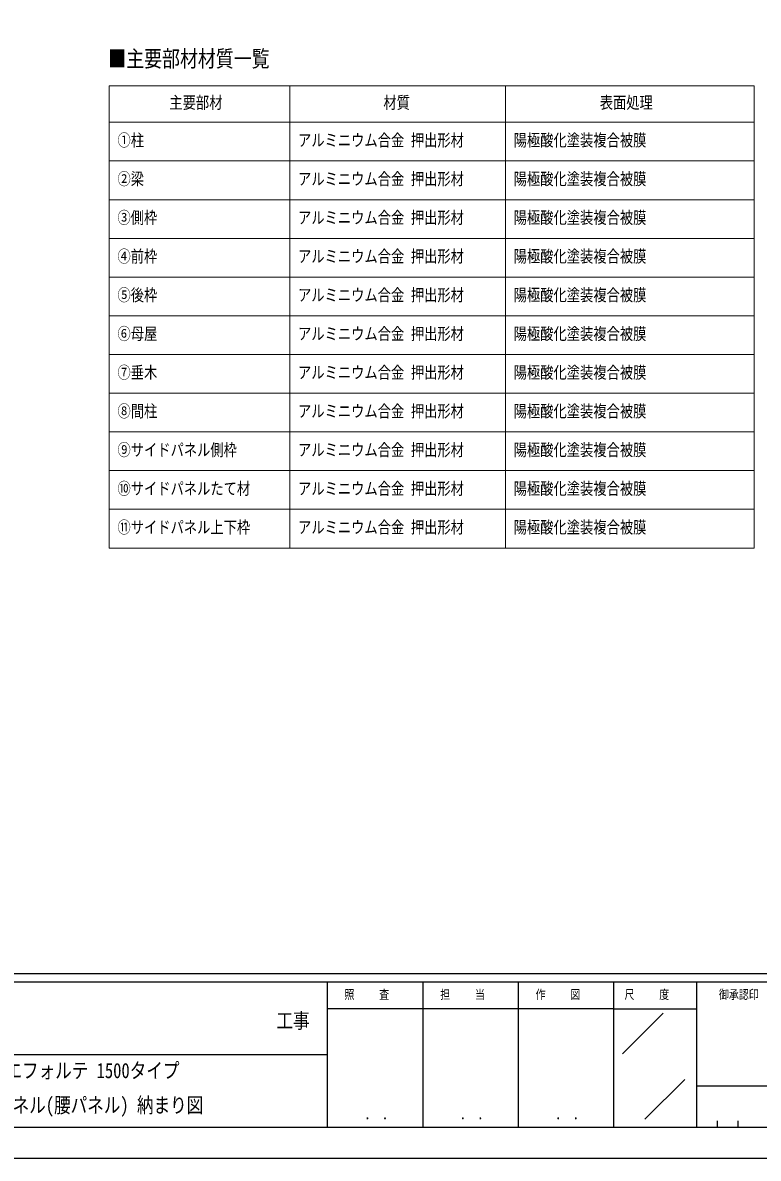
# Model space of a CAD drawing. Units: millimetres, scale not verified. Extents: x -10512 to 10512, y -7425 to 7425.
# Drawn here: x 1402 to 5835, y -7425 to -579 of the extents above; entities that cross this region are included whole.
import ezdxf
from ezdxf.enums import TextEntityAlignment as Align

# ---------------------------------------------------------------- set-up
doc = ezdxf.new("R2010")
doc.units = ezdxf.units.MM
doc.header["$LTSCALE"] = 30
doc.layers.add('0-1_TABLE1', color=7, linetype='Continuous', lineweight=18)
doc.layers.add('0-2_USER1', color=3, linetype='Continuous')
doc.layers.add('0-7_YKK_ZWAK', color=7, linetype='Continuous')
doc.styles.add('ＭＳ ゴシック', font='')
doc.styles.get('ＭＳ ゴシック').set_extended_font_data('MS Gothic')

msp = doc.modelspace()

# ---------------------------------------------------------------- linework, layer by layer
at = {"layer": '0-1_TABLE1'}
for p, q in [((1922.79, -959.35), (5811.03, -959.35)), ((1922.79, -959.35), (1922.79, -3746.02)), ((3011.22, -959.35), (3011.22, -3746.02)), ((4311.03, -959.35), (4311.03, -3746.02)), ((5811.03, -959.35), (5811.03, -3746.02)), ((1922.79, -1179.35), (5811.03, -1179.35)), ((1922.79, -1412.68), (5811.03, -1412.68)), ((1922.79, -1646.02), (5811.03, -1646.02)), ((1922.79, -1879.35), (5811.03, -1879.35)), ((1922.79, -2112.68), (5811.03, -2112.68)), ((1922.79, -2346.02), (5811.03, -2346.02)), ((1922.79, -2579.35), (5811.03, -2579.35)), ((1922.79, -2812.68), (5811.03, -2812.68)), ((1922.79, -3046.02), (5811.03, -3046.02)), ((1922.79, -3279.35), (5811.03, -3279.35)), ((1922.79, -3512.68), (5811.03, -3512.68)), ((1922.79, -3746.02), (5811.03, -3746.02))]:
    msp.add_line(p, q, dxfattribs=at)
at = {"layer": '0-7_YKK_ZWAK'}
for p, q in [((9737.55, -6312.5), (-9762.45, -6312.5)), ((3237.55, -6362.5), (-12.45, -6362.5)), ((3812.55, -6362.5), (3812.55, -7237.5)), ((4387.55, -6362.5), (4387.55, -7237.5)), ((4962.55, -6362.5), (4962.55, -7237.5)), ((5462.55, -6362.5), (4962.55, -6362.5)), ((8043.8, -6362.5), (5462.55, -6362.5)), ((5462.55, -6362.5), (5462.55, -7237.5)), ((4962.55, -6525), (3237.55, -6525)), ((4962.55, -6525), (5462.55, -6525)), ((5017.76, -6795.73), (5262.59, -6550.9)), ((-12.45, -6800), (3237.55, -6800)), ((5151.68, -7189.97), (5392.23, -6949.42)), ((5462.55, -6987.5), (8043.8, -6987.5)), ((-12.45, -7237.5), (3237.55, -7237.5)), ((3237.55, -7237.5), (4962.55, -7237.5)), ((4962.55, -7237.5), (5462.55, -7237.5)), ((5462.55, -7237.5), (8043.8, -7237.5)), ((5587.55, -7200), (5587.55, -7237.5)), ((5712.55, -7200), (5712.55, -7237.5))]:
    msp.add_line(p, q, dxfattribs=at)
msp.add_lwpolyline([(-10512.5, -7425), (10512.5, -7425), (10512.5, 7425), (-10512.5, 7425)], close=True, dxfattribs=at)
msp.add_lwpolyline([(4962.55, -6362.5), (3237.55, -6362.5), (3237.55, -7237.5)], dxfattribs=at)

# ---------------------------------------------------------------- texts
at = {"layer": '0-1_TABLE1', "style": 'ＭＳ ゴシック', "width": 0.8}
for s, p in [('主要部材', (2285.67, -1119.35)), ('材質', (3575.79, -1119.35)), ('表面処理', (4879.7, -1119.35)), ('①柱', (1972.79, -1346.02)), ('アルミニウム合金 押出形材', (3061.22, -1346.02)), ('陽極酸化塗装複合被膜', (4361.03, -1346.02)), ('②梁', (1972.79, -1579.35)), ('アルミニウム合金 押出形材', (3061.22, -1579.35)), ('陽極酸化塗装複合被膜', (4361.03, -1579.35)), ('③側枠', (1972.79, -1812.68)), ('アルミニウム合金 押出形材', (3061.22, -1812.68)), ('陽極酸化塗装複合被膜', (4361.03, -1812.68)), ('④前枠', (1972.79, -2046.02)), ('アルミニウム合金 押出形材', (3061.22, -2046.02)), ('陽極酸化塗装複合被膜', (4361.03, -2046.02)), ('⑤後枠', (1972.79, -2279.35)), ('アルミニウム合金 押出形材', (3061.22, -2279.35)), ('陽極酸化塗装複合被膜', (4361.03, -2279.35)), ('⑥母屋', (1972.79, -2512.68)), ('アルミニウム合金 押出形材', (3061.22, -2512.68)), ('陽極酸化塗装複合被膜', (4361.03, -2512.68)), ('⑦垂木', (1972.79, -2746.02)), ('アルミニウム合金 押出形材', (3061.22, -2746.02)), ('陽極酸化塗装複合被膜', (4361.03, -2746.02)), ('⑧間柱', (1972.79, -2979.35)), ('アルミニウム合金 押出形材', (3061.22, -2979.35)), ('陽極酸化塗装複合被膜', (4361.03, -2979.35)), ('⑨サイドパネル側枠', (1972.79, -3212.68)), ('アルミニウム合金 押出形材', (3061.22, -3212.68)), ('陽極酸化塗装複合被膜', (4361.03, -3212.68)), ('⑩サイドパネルたて材', (1972.79, -3446.02)), ('アルミニウム合金 押出形材', (3061.22, -3446.02)), ('陽極酸化塗装複合被膜', (4361.03, -3446.02)), ('⑪サイドパネル上下枠', (1972.79, -3679.35)), ('アルミニウム合金 押出形材', (3061.22, -3679.35)), ('陽極酸化塗装複合被膜', (4361.03, -3679.35))]:
    msp.add_text(s, height=73.31, dxfattribs=at).set_placement(p, align=Align.BOTTOM_LEFT)
at = {"layer": '0-2_USER1', "style": 'ＭＳ ゴシック', "width": 0.8}
for s, height, p in [('■主要部材材質一覧', 98.97, (1917.62, -875.14)), ('サイクルポート エフォルテ 1500タイプ', 91.64, (547.3, -6969.36)), ('単体セット サイドパネル(腰パネル) 納まり図', 91.64, (390.63, -7177.69))]:
    msp.add_text(s, height=height, dxfattribs=at).set_placement(p, align=Align.BOTTOM_LEFT)
at = {"layer": '0-7_YKK_ZWAK', "style": 'ＭＳ ゴシック', "width": 0.8}
for s, height, p in [('照     査', 54.99, (3341.05, -6481.25)), ('担     当', 54.99, (3918.05, -6481.25)), ('作     図', 54.99, (4493.05, -6481.25)), ('尺     度', 54.99, (5028.55, -6481.25)), ('御承認印', 54.99, (5597.85, -6481.25)), ('工事', 91.64, (2930.83, -6668.66)), ('． ．', 64.79, (3462.5, -7210.88)), ('． ．', 64.79, (4037.5, -7210.88)), ('． ．', 64.79, (4612.5, -7210.88))]:
    msp.add_text(s, height=height, dxfattribs=at).set_placement(p, align=Align.BOTTOM_LEFT)

doc.saveas('drawing.dxf')
